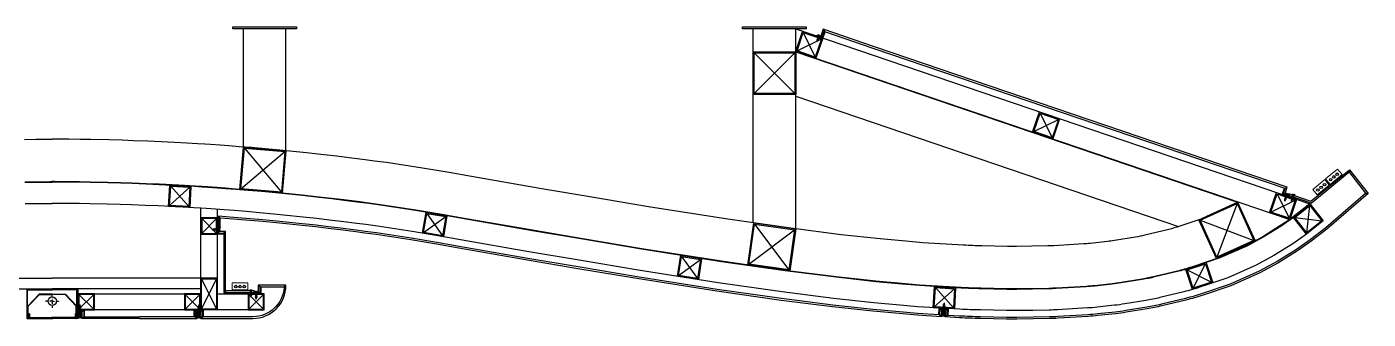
# Model space of a CAD drawing. Header units: millimetres. Extents: x -7838 to 78912, y -32093 to 42426.
# Drawn here: x 75754 to 78912, y 41738 to 42426 of the extents above; entities that cross this region are included whole.
import ezdxf

# ---------------------------------------------------------------- set-up
doc = ezdxf.new("R2010")
doc.units = ezdxf.units.MM
doc.linetypes.add('CENTER', pattern=[2, 1.25, -0.25, 0.25, -0.25])
doc.layers.add('A-GENM Lines', color=1, linetype='Continuous', lineweight=9)
doc.layers.add('AR-TEXT-DIM', color=7, linetype='Continuous')
doc.layers.add('CELING', color=2, linetype='Continuous')
pattern_1 = [(45, (-111127.0813, 62166.4633), (-1.122532015, 1.122532015), [])]

# ---------------------------------------------------------------- blocks, each defined once
blk = doc.blocks.new('55d5f2d')
at = {"color": 8, "ltscale": 0.1}
for p, q in [((31175.5, -66800.8), (31220.9, -66755.4)), ((31175.5, -66755.4), (31220.9, -66800.8))]:
    blk.add_line(p, q, dxfattribs=at)
at = {"layer": 'AR-TEXT-DIM', "color": 3}
for points in [[(31173.2, -66753.1), (31223.2, -66753.1), (31223.2, -66803.1), (31173.2, -66803.1)], [(31175.5, -66755.4), (31220.9, -66755.4), (31220.9, -66800.8), (31175.5, -66800.8)]]:
    blk.add_lwpolyline(points, close=True, dxfattribs=at)
blk = doc.blocks.new('5200')
at = {"color": 8, "ltscale": 0.1}
for p, q in [((32963.9, -74110.5), (33059.3, -74015.1)), ((32963.9, -74015.1), (33059.3, -74110.5))]:
    blk.add_line(p, q, dxfattribs=at)
at = {"color": 3, "ltscale": 0.1}
for points in [[(32961.6, -74012.8), (33061.6, -74012.8), (33061.6, -74112.8), (32961.6, -74112.8)], [(32963.9, -74015.1), (33059.3, -74015.1), (33059.3, -74110.5), (32963.9, -74110.5)]]:
    blk.add_lwpolyline(points, close=True, dxfattribs=at)
blk = doc.blocks.new('DFGDE')
at = {"color": 8, "ltscale": 0.1}
for p, q in [((134367.3, -128798.9, -0.2), (134402.1, -128764.1, -0.2)), ((134367.3, -128764.1, -0.2), (134402.1, -128798.9, -0.2))]:
    blk.add_line(p, q, dxfattribs=at)
at = {"layer": 'AR-TEXT-DIM', "color": 3, "elevation": -0.2}
for points in [[(134365.7, -128762.5), (134403.7, -128762.5), (134403.7, -128800.5), (134365.7, -128800.5)], [(134367.3, -128764.1), (134402.1, -128764.1), (134402.1, -128798.9), (134367.3, -128798.9)]]:
    blk.add_lwpolyline(points, close=True, dxfattribs=at)
blk = doc.blocks.new('RERE')
at = {"color": 8}
for p, q in [((30879.1, -75147.6), (30879.1, -75148.5)), ((30879.1, -75149.1), (30879.1, -75150.1)), ((30879.1, -75150.6), (30879.1, -75151.6)), ((30880.6, -75143.3), (30879.5, -75145.5)), ((30880.6, -75141.5), (30880.6, -75165)), ((30880.6, -75143.3), (30881.4, -75144.9)), ((30881.7, -75145.6), (30881.8, -75145.7)), ((30882.1, -75147.1), (30882.1, -75148.1)), ((30882.1, -75148.6), (30882.1, -75149.6)), ((30882.1, -75150.1), (30882.1, -75151.1)), ((30880.1, -75163.1), (30876.7, -75163.1)), ((30879.1, -75152.1), (30879.1, -75153.1)), ((30879.1, -75153.7), (30879.1, -75154.6)), ((30879.1, -75155.2), (30879.1, -75156.1)), ((30879.1, -75156.7), (30879.1, -75157.7)), ((30879.1, -75158.2), (30879.1, -75161)), ((30881.1, -75163.1), (30884.4, -75163.1)), ((30882.1, -75151.7), (30882.1, -75152.6)), ((30882.1, -75153.2), (30882.1, -75154.1)), ((30882.1, -75154.7), (30882.1, -75155.7)), ((30882.1, -75156.2), (30882.1, -75157.2)), ((30882.1, -75157.7), (30882.1, -75158.7)), ((30882.1, -75159.3), (30882.1, -75161)), ((30882.1, -75159.3), (30882.1, -75161))]:
    blk.add_line(p, q, dxfattribs=at)
for points in [[(30882.1, -75148.6, 0.088633), (30880.9, -75148.1, 0.019108), (30878.6, -75147.4, -0.172253), (30879.1, -75147, 0.045962), (30882.6, -75148.2, -0.175035)], [(30882.1, -75150.1, 0.088633), (30880.9, -75149.6, 0.019108), (30878.6, -75149, -0.172253), (30879.1, -75148.5, 0.045962), (30882.6, -75149.7, -0.175035)], [(30882.1, -75151.7, 0.088633), (30880.9, -75151.1, 0.019108), (30878.6, -75150.5, -0.172253), (30879.1, -75150.1, 0.045962), (30882.6, -75151.2, -0.175035)], [(30882.1, -75147.1, 0.088633), (30880.9, -75146.6, 0.02265), (30879, -75145.9, -0.172253), (30879.5, -75145.5, 0.051159), (30882.6, -75146.7, -0.175035)], [(30880.1, -75164.1, -0.112935), (30876.7, -75163.1, -0.049876), (30876.5, -75161), (30884.6, -75161, -0.049876), (30884.4, -75163.1, -0.112935), (30881.1, -75164.1), (30881.1, -75162.6), (30880.1, -75162.6)], [(30882.1, -75153.2, 0.088633), (30880.9, -75152.7, 0.019108), (30878.6, -75152, -0.172253), (30879.1, -75151.6, 0.045962), (30882.6, -75152.7, -0.175035)], [(30882.1, -75154.7, 0.088633), (30880.9, -75154.2, 0.019108), (30878.6, -75153.5, -0.172253), (30879.1, -75153.1, 0.045962), (30882.6, -75154.3, -0.175035)], [(30882.1, -75156.2, 0.088633), (30880.9, -75155.7, 0.019108), (30878.6, -75155.1, -0.172253), (30879.1, -75154.6, 0.045962), (30882.6, -75155.8, -0.175035)], [(30882.1, -75157.7, 0.088633), (30880.9, -75157.2, 0.019108), (30878.6, -75156.6, -0.172253), (30879.1, -75156.1, 0.045962), (30882.6, -75157.3, -0.175035)], [(30882.1, -75159.3, 0.088633), (30880.9, -75158.8, 0.019108), (30878.6, -75158.1, -0.172253), (30879.1, -75157.7, 0.045962), (30882.6, -75158.8, -0.175035)]]:
    blk.add_lwpolyline(points, format="xyb", close=True, dxfattribs=at)
for points in [[(30881.7, -75145.6, 0.118829), (30880.9, -75145.1, 0.008765), (30879.8, -75144.7, -0.172253)], [(30882.2, -75145.1, -0.175035), (30881.7, -75145.6, 0.118829)]]:
    blk.add_lwpolyline(points, format="xyb", dxfattribs=at)
for centre, radius, start, end in [((30874.6, -75180.9), 33.6, 76.2776, 83.3035), ((30874.6, -75182.4), 33.6, 76.2776, 83.3035), ((30874.6, -75183.9), 33.6, 76.2776, 83.3035), ((30875.4, -75173.2), 27.5, 74.8121, 82.581), ((30882.1, -75147), 3.04, 160.5824, 180), ((30879.8, -75152.6), 7.89, 71.8171, 89.3728), ((30879.1, -75147), 3.04, 9.6975, 26.5651), ((30874.6, -75185.4), 33.6, 76.2776, 83.3035), ((30874.6, -75187), 33.6, 76.2776, 83.3035), ((30874.6, -75188.5), 33.6, 76.2776, 83.3035), ((30874.6, -75190), 33.6, 76.2776, 83.3035), ((30874.6, -75191.5), 33.6, 76.2776, 83.3035)]:
    blk.add_arc(centre, radius, start, end, dxfattribs=at)
blk = doc.blocks.new('odofrite')
at = {"ltscale": 0.1}
h = blk.add_hatch(dxfattribs=at)
h.set_pattern_fill('ANSI37', color=8, scale=0.5)
h.set_pattern_definition([(45, (84.5444, -95.0627), (-1.122532015, 1.122532015), []), (135, (84.5444, -95.0627), (-1.122532015, -1.122532015), [])])
edge = h.paths.add_edge_path()
edge.add_arc((30585, -74711.8), 4.5, 0, 360)
at = {"color": 1, "ltscale": 0.1}
blk.add_circle((30585, -74711.8, -166.2), 4.5, dxfattribs=at)
blk = doc.blocks.new('odoforltr')
at = {"layer": 'AR-TEXT-DIM'}
h = blk.add_hatch(dxfattribs=at)
h.set_pattern_fill('ANSI31', color=8, scale=0.5)
h.set_pattern_definition(pattern_1)
h.paths.add_polyline_path([(30408.9, -66625.3), (30408.9, -66627.3), (30352.9, -66627.3), (30352.9, -66616.7), (30354.9, -66616.7), (30354.9, -66625.3)])
h = blk.add_hatch(dxfattribs=at)
h.set_pattern_fill('ANSI31', color=8, scale=0.5)
h.set_pattern_definition(pattern_1)
h.paths.add_polyline_path([(30408.9, -66625.3), (30408.9, -66627.3), (30464.9, -66627.3), (30464.9, -66616.7), (30462.9, -66616.7), (30462.9, -66625.3)])
at = {"color": 1, "ltscale": 0.1}
for p, q in [((30858.9, -66225.9, 2.1), (30858.9, -65946.3, 2.1)), ((30958.9, -66232.9, 2.1), (30958.9, -65946.3, 2.1)), ((32058.9, -66402.5, 2.1), (32058.9, -65946.3, 2.1)), ((32158.9, -66416.7, 2.1), (32158.9, -65946.3, 2.1)), ((32158.9, -65946.3, 2.1), (33369.3, -66357.9, 2.1)), ((32158.9, -65999.1, 2.1), (33172.6, -66343.8, 2.1)), ((32158.9, -65999.1, 2.1), (33321.8, -66394.5, 2.1)), ((32158.9, -66000.2, 2.1), (33199, -66353.9, 2.1)), ((32158.9, -66104.7, 2.1), (33060.3, -66411.3, 2.1)), ((33369.9, -66358.6, 2.1), (33400.8, -66397.9, 2.1)), ((30058.9, -66532.3, 2.1), (30408.9, -66532.3, 2.1)), ((30058.9, -66557.3, 2.1), (30408.9, -66557.3, 2.1)), ((30758.9, -66532.3, 2.1), (30408.9, -66532.3, 2.1)), ((30758.9, -66557.3, 2.1), (30408.9, -66557.3, 2.1))]:
    blk.add_line(p, q, dxfattribs=at)
at = {"color": 8, "ltscale": 0.1}
for p, q in [((30760.5, -66605.7, 2.1), (30795.3, -66533.9, 2.1)), ((30760.5, -66533.9, 2.1), (30795.3, -66605.7, 2.1))]:
    blk.add_line(p, q, dxfattribs=at)
at = {"color": 2, "ltscale": 0.1}
for p, q in [((32498.3, -66605.9, 2.1), (32497.6, -66618.2, 2.1)), ((32498.3, -66605.9, 2.1), (32502.3, -66606.1, 2.1)), ((32502.3, -66606.1, 2.1), (32501.3, -66623.1, 2.1)), ((32512.3, -66606.7, 2.1), (32511.2, -66623.7, 2.1)), ((32512.3, -66606.7, 2.1), (32516.3, -66607, 2.1)), ((32516.3, -66607, 2.1), (32515.5, -66619.2, 2.1))]:
    blk.add_line(p, q, dxfattribs=at)
at = {"color": 1, "ltscale": 0.1}
for points, elevation in [([(30833.9, -65941.3), (30983.9, -65941.3), (30983.9, -65946.3), (30833.9, -65946.3)], 2.1), ([(32033.9, -65941.3), (32183.9, -65941.3), (32183.9, -65946.3), (32033.9, -65946.3)], 2.1), ([(32208.9, -65961.2), (32222.2, -65965.7), (32226.4, -65953.4), (32227.3, -65953.7), (32222.8, -65967), (32208.6, -65962.1)], 2.1), ([(33338.5, -66345.3), (33305.4, -66334), (33309.5, -66321.7), (33308.6, -66321.4), (33304.1, -66334.7), (33338.2, -66346.3)], 2.1), ([(30798.9, -66390.8), (30798.9, -66427.8), (30811.9, -66427.8), (30811.9, -66428.8), (30797.9, -66428.8), (30797.9, -66390.8)], 2.1), ([(30869.9, -66567.3), (30898.9, -66567.3), (30898.9, -66554.3), (30899.9, -66554.3), (30899.9, -66568.3), (30869.9, -66568.3)], 2.1), ([(30507.9, -66569.3), (30719.9, -66569.3), (30719.9, -66607.3), (30507.9, -66607.3)], -166.2), ([(30796.9, -66569.3), (30869.9, -66569.3), (30869.9, -66607.3), (30796.9, -66607.3)], 2.1), ([(30469.9, -66609.3), (30483.9, -66609.3), (30483.9, -66622.3), (30484.9, -66622.3), (30484.9, -66608.3), (30469.9, -66608.3)], -166.2), ([(30757.9, -66609.3), (30743.9, -66609.3), (30743.9, -66622.3), (30742.9, -66622.3), (30742.9, -66608.3), (30757.9, -66608.3)], -166.2), ([(32511.3, -66605.7), (32497.3, -66604.8), (32496.6, -66617.8), (32495.6, -66617.8), (32496.4, -66603.8), (32511.4, -66604.7)], 2.1), ([(32503.3, -66605.2), (32517.3, -66606), (32516.5, -66619), (32517.5, -66619.1), (32518.4, -66605.1), (32503.4, -66604.2)], 2.1)]:
    blk.add_lwpolyline(points, close=True, dxfattribs=dict(at, elevation=elevation))
at = {"color": 2, "ltscale": 0.1}
for points, elevation in [([(32344.5, -65988.3), (32223.2, -65947.1), (32217.8, -65963.1), (32221.6, -65964.4), (32225.5, -65952.8), (32223.6, -65949), (32223.9, -65948.3), (32224.5, -65948.5), (32226.4, -65952.4), (32343.2, -65992.1)], 2.1), ([(32343.2, -65992.1), (33310.1, -66320.9), (33314, -66319), (33314.6, -66319.2), (33314.4, -66319.9), (33310.6, -66321.8), (33306.6, -66333.4), (33310.4, -66334.7), (33315.9, -66318.6), (32344.5, -65988.3)], 2.1), ([(33371.8, -66351.4), (33462.5, -66277.4), (33506.6, -66333.4)], 2.1), ([(33372.6, -66355.9), (33461.3, -66283.5)], 2.1), ([(33461.3, -66283.5), (33461.8, -66279.2), (33462.4, -66278.8), (33462.8, -66279.4), (33462.3, -66283.6)], 2.1), ([(33462.3, -66283.6), (33500.6, -66332.3)], 2.1), ([(33372.6, -66355.9), (33319.9, -66337.9), (33321.2, -66334.1), (33371.8, -66351.4)], 2.1), ([(33500.6, -66332.3), (33504.7, -66332.7), (33505.1, -66333.2), (33504.6, -66333.7), (33500.5, -66333.3)], 2.1), ([(32496.8, -66618.8), (32445.6, -66615.8), (32403, -66612), (32341, -66606.5), (32246.1, -66596.1), (32125.1, -66580.7), (31974.2, -66559.1), (31785.7, -66529.3), (31646.7, -66506.2), (31528, -66485.9), (31366.9, -66458.2), (31314.2, -66448.6), (31253.7, -66438.5), (31172, -66426.1), (31145.1, -66422.4), (31124, -66419.6), (31087.3, -66415), (31058.9, -66411.6), (31029.7, -66408.2), (30989.8, -66403.8), (30959.4, -66400.7), (30928.8, -66397.7), (30895.3, -66394.6), (30864.4, -66392), (30835.9, -66389.7), (30799.9, -66386.9)], 2.1), ([(30799.9, -66386.9), (30799.9, -66412.8), (30803.9, -66412.8), (30803.9, -66392)], 2.1), ([(30803.9, -66392), (30800.9, -66388.7), (30800.9, -66388), (30801.6, -66388), (30804.7, -66391.3)], 2), ([(32501.3, -66623.1), (32445.3, -66619.8), (32402.7, -66616), (32340.6, -66610.5), (32245.7, -66600.1), (32124.5, -66584.7), (31973.6, -66563), (31785, -66533.3), (31646.1, -66510.2), (31527.3, -66489.9), (31366.2, -66462.1), (31313.5, -66452.6), (31253.1, -66442.5), (31171.4, -66430), (31144.6, -66426.4), (31123.5, -66423.6), (31086.8, -66419), (31058.5, -66415.5), (31029.2, -66412.1), (30989.4, -66407.8), (30959.1, -66404.7), (30928.4, -66401.7), (30895, -66398.6), (30864, -66395.9), (30835.5, -66393.6), (30804.7, -66391.3)], 2.1), ([(30816.9, -66477.2), (30816.9, -66422.8), (30799.9, -66422.8), (30799.9, -66426.8), (30812.2, -66426.8), (30815.2, -66423.8), (30815.9, -66423.8), (30815.9, -66424.5), (30812.9, -66427.5), (30812.9, -66477.2)], 2.1), ([(30812.9, -66477.2), (30812.9, -66566.3), (30883.9, -66566.3), (30883.9, -66562.3), (30817.7, -66562.3), (30814.7, -66565.3), (30813.9, -66565.3), (30813.9, -66564.6), (30816.9, -66561.6), (30816.9, -66477.2)], 2.1), ([(30613.9, -66627.3), (30478.9, -66627.3), (30478.9, -66610.3), (30482.9, -66610.3), (30482.9, -66622.6), (30479.9, -66625.6), (30479.9, -66626.3), (30480.7, -66626.3), (30483.7, -66623.3), (30613.9, -66623.3)], -166.2), ([(30613.9, -66627.3), (30748.9, -66627.3), (30748.9, -66610.3), (30744.9, -66610.3), (30744.9, -66622.6), (30747.9, -66625.6), (30747.9, -66626.3), (30747.2, -66626.3), (30744.2, -66623.3), (30613.9, -66623.3)], -166.2), ([(32496.8, -66618.8), (32499.6, -66622), (32500.3, -66622), (32500.3, -66621.3), (32497.6, -66618.2)], 2.1), ([(32516.2, -66620), (32513, -66622.8), (32512.3, -66622.7), (32512.4, -66622), (32515.5, -66619.2)], 2.1)]:
    blk.add_lwpolyline(points, dxfattribs=dict(at, elevation=elevation))
at = {"color": 1, "ltscale": 0.1, "elevation": 2.1}
for points in [[(30343.2, -66206), (30369.8, -66205.7), (30390.7, -66205.6), (30403.6, -66205.5), (30408.9, -66205.5)], [(30344.6, -66306), (30370.7, -66305.7), (30391.2, -66305.6), (30403.8, -66305.5), (30408.9, -66305.5)], [(30344.6, -66307), (30370.7, -66306.7), (30391.2, -66306.6), (30403.8, -66306.5), (30408.9, -66306.5)], [(30345.2, -66357), (30371.2, -66356.7), (30391.5, -66356.6), (30403.9, -66356.5), (30408.9, -66356.5)], [(30796.9, -66370.7), (30796.9, -66532.3), (30758.9, -66532.3), (30758.9, -66368.1)]]:
    blk.add_lwpolyline(points, dxfattribs=at)
for points in [[(33108.1, -66395.1), (33063.1, -66410.3, -0.022426), (33037.2, -66417.8), (32980.5, -66431.5, -0.018694), (32958.5, -66436), (32909, -66444.1, -0.013433), (32893, -66446.3), (32851.9, -66450.7, -0.012445), (32837, -66452), (32766.5, -66456.1, -0.011445), (32752.8, -66456.6), (32714.8, -66457.5), (32678.9, -66457.9), (32657.5, -66457.8), (32597, -66456.5, -0.009337), (32554.1, -66455), (32458, -66449.2), (32417.8, -66445.6), (32357.5, -66440.3), (32265.8, -66430.2), (32147.5, -66415.2), (31999.1, -66393.9), (31812.4, -66364.5), (31674.5, -66341.5), (31556.2, -66321.3), (31395.9, -66293.7), (31342.8, -66284.1), (31280.1, -66273.6), (31195.8, -66260.8), (31167.3, -66256.9), (31145.4, -66254), (31107.8, -66249.2), (31078.6, -66245.7), (31048.4, -66242.2), (31007.5, -66237.7), (30976.1, -66234.5), (30944.5, -66231.4), (30910.1, -66228.3), (30878.2, -66225.5), (30848.9, -66223.2), (30824.4, -66221.3), (30803.9, -66219.8), (30781.1, -66218.3), (30768, -66217.4), (30750.9, -66216.3), (30725.5, -66214.8), (30696.9, -66213.3), (30665.3, -66211.7), (30633.7, -66210.4), (30600.3, -66209.1), (30573.2, -66208.2), (30542.1, -66207.3), (30500, -66206.4), (30474.7, -66206), (30448.1, -66205.7), (30427.2, -66205.6), (30414.3, -66205.5), (30408.9, -66205.5)], [(33369.3, -66357.9), (33321.8, -66394.5), (33258.6, -66435.4), (33220.2, -66456), (33157.2, -66484), (33095.2, -66505, -0.022426), (33060.7, -66515), (33004, -66528.7, -0.018694), (32974.7, -66534.7), (32925.1, -66542.8, -0.013433), (32903.8, -66545.7), (32862.7, -66550.2, -0.012445), (32842.9, -66551.8), (32772.4, -66556, -0.011078), (32754.7, -66556.6), (32716.5, -66557.5), (32679.2, -66557.9), (32656.1, -66557.8), (32595, -66556.4, -0.009335), (32548.4, -66554.8), (32450.6, -66549), (32408.9, -66545.3), (32347.6, -66539.8), (32254, -66529.6), (32134.1, -66514.3), (31984.2, -66492.8), (31796.4, -66463.2), (31657.9, -66440.1), (31539.3, -66419.9), (31378.6, -66392.2), (31325.6, -66382.6), (31264.3, -66372.4), (31181.6, -66359.8), (31154, -66356), (31132.6, -66353.2), (31095.5, -66348.5), (31066.8, -66345), (31037.2, -66341.6), (30996.9, -66337.2), (30966.1, -66334), (30935.1, -66331), (30901.3, -66327.9), (30869.9, -66325.2), (30841.1, -66322.9), (30817, -66321), (30796.9, -66319.6), (30774.4, -66318), (30761.6, -66317.2), (30744.9, -66316.2), (30719.8, -66314.7), (30691.8, -66313.2), (30660.7, -66311.6), (30629.6, -66310.3), (30596.8, -66309), (30570.2, -66308.2), (30539.7, -66307.3), (30498.2, -66306.4), (30473.3, -66306), (30447.2, -66305.7), (30426.7, -66305.6), (30414.1, -66305.5), (30408.9, -66305.5)], [(33330.7, -66389.6), (33301.6, -66409.9), (33259.1, -66436.2), (33220.6, -66456.9), (33157.5, -66485), (33095.5, -66506, -0.022426), (33060.9, -66516), (33004.2, -66529.7, -0.018694), (32974.8, -66535.6), (32925.3, -66543.8, -0.013433), (32903.9, -66546.7), (32862.8, -66551.1, -0.012445), (32842.9, -66552.8), (32772.4, -66557, -0.011075), (32754.7, -66557.6), (32716.5, -66558.5), (32679.2, -66558.9), (32656.1, -66558.8), (32595, -66557.4, -0.009335), (32548.3, -66555.8), (32450.5, -66549.9), (32408.9, -66546.3), (32347.5, -66540.8), (32253.9, -66530.5), (32133.9, -66515.3), (31984.1, -66493.8), (31796.2, -66464.2), (31657.7, -66441.1), (31539.2, -66420.9), (31378.4, -66393.2), (31325.5, -66383.6), (31264.1, -66373.3), (31181.4, -66360.8), (31153.9, -66357), (31132.5, -66354.2), (31095.4, -66349.5), (31066.7, -66346), (31037.1, -66342.6), (30996.8, -66338.2), (30966, -66335), (30935, -66332), (30901.2, -66328.9), (30869.8, -66326.2), (30841, -66323.9), (30816.9, -66322), (30796.9, -66320.6), (30774.4, -66319), (30761.5, -66318.2), (30744.8, -66317.2), (30719.8, -66315.7), (30691.7, -66314.2), (30660.7, -66312.6), (30629.5, -66311.3), (30596.8, -66310), (30570.2, -66309.2), (30539.6, -66308.3), (30498.2, -66307.4), (30473.3, -66307), (30447.2, -66306.7), (30426.7, -66306.6), (30414.1, -66306.5), (30408.9, -66306.5)], [(33361.5, -66428.9), (33329.2, -66451.6), (33284.2, -66479.5), (33242.6, -66501.8), (33175.8, -66531.6), (33111.5, -66553.3, -0.022426), (33072.7, -66564.6), (33015.9, -66578.3, -0.018694), (32982.9, -66585), (32933.4, -66593.1, -0.013433), (32909.4, -66596.4), (32868.3, -66600.9, -0.012445), (32845.9, -66602.7), (32775.4, -66606.9, -0.01094), (32755.6, -66607.6), (32717.4, -66608.5), (32679.4, -66608.9), (32655.4, -66608.8), (32594, -66607.4, -0.009335), (32545.5, -66605.7), (32446.8, -66599.8), (32404.4, -66596.1), (32342.6, -66590.6), (32248, -66580.2), (32127.2, -66564.9), (31976.6, -66543.2), (31788.2, -66513.6), (31649.4, -66490.4), (31530.7, -66470.2), (31369.7, -66442.4), (31316.9, -66432.9), (31256.2, -66422.7), (31174.3, -66410.2), (31147.2, -66406.6), (31126, -66403.8), (31089.3, -66399.1), (31060.8, -66395.7), (31031.5, -66392.3), (30991.5, -66387.9), (30961, -66384.8), (30930.3, -66381.8), (30896.8, -66378.7), (30865.7, -66376), (30837.1, -66373.7), (30813.3, -66371.9), (30793.4, -66370.5), (30771, -66368.9), (30758.3, -66368.1), (30741.8, -66367.1), (30716.9, -66365.6), (30689.1, -66364.1), (30658.4, -66362.6), (30627.5, -66361.2), (30595, -66360), (30568.7, -66359.1), (30538.4, -66358.3), (30497.2, -66357.4), (30472.6, -66357), (30446.7, -66356.7), (30426.4, -66356.6), (30414, -66356.5), (30408.9, -66356.5)]]:
    blk.add_lwpolyline(points, format="xyb", dxfattribs=at)
at = {"color": 2, "ltscale": 0.1, "elevation": 2.1}
for points in [[(33506.6, -66333.4), (33409.5, -66417), (33372.4, -66445.7), (33340.2, -66468.3), (33294.2, -66496.9), (33251.4, -66519.8), (33183, -66550.2), (33117.9, -66572.3, -0.022426), (33077.4, -66584), (33020.6, -66597.7, -0.018694), (32986.1, -66604.7), (32936.6, -66612.8, -0.013433), (32911.5, -66616.3), (32870.4, -66620.7, -0.012445), (32847.1, -66622.7), (32776.5, -66626.8, -0.010892), (32756, -66627.6), (32717.8, -66628.5), (32679.4, -66628.9), (32655.1, -66628.8), (32593.6, -66627.4, -0.009334), (32544.4, -66625.7), (32511.2, -66623.7)], [(33500.5, -66333.3), (33406.9, -66413.9), (33370.1, -66442.5), (33338, -66465), (33292.2, -66493.4), (33249.7, -66516.2), (33181.6, -66546.5), (33116.7, -66568.5, -0.022426), (33076.4, -66580.1), (33019.7, -66593.9, -0.018694), (32985.5, -66600.8), (32936, -66608.9, -0.013433), (32911.1, -66612.3), (32870, -66616.8, -0.012445), (32846.8, -66618.7), (32776.3, -66622.9, -0.010902), (32756, -66623.6), (32717.7, -66624.5), (32679.4, -66624.9), (32655.2, -66624.8), (32593.7, -66623.4, -0.009334), (32544.6, -66621.7), (32516.2, -66620)]]:
    blk.add_lwpolyline(points, format="xyb", dxfattribs=at)
at = {"color": 3, "ltscale": 0.1, "elevation": 2.1}
for points in [[(30408.9, -66558.3), (30348.9, -66558.3), (30348.9, -66627.3), (30350.9, -66627.3), (30350.9, -66560.3), (30408.9, -66560.3)], [(30408.9, -66558.3), (30468.9, -66558.3), (30468.9, -66627.3), (30466.9, -66627.3), (30466.9, -66560.3), (30408.9, -66560.3)]]:
    blk.add_lwpolyline(points, dxfattribs=at)
for points in [[(30758.9, -66532.3), (30796.9, -66532.3), (30796.9, -66607.3), (30758.9, -66607.3)], [(30760.5, -66533.9), (30795.3, -66533.9), (30795.3, -66605.7), (30760.5, -66605.7)]]:
    blk.add_lwpolyline(points, close=True, dxfattribs=at)
at = {"color": 2, "ltscale": 0.1, "elevation": -166.2}
blk.add_lwpolyline([(30898.7, -66553.3), (30954.2, -66553.3), (30957.2, -66550.3), (30957.9, -66550.3), (30957.9, -66551), (30954.8, -66554.2, -0.395063), (30880.9, -66623.3), (30763.7, -66623.3), (30760.7, -66626.3), (30759.9, -66626.3), (30759.9, -66625.6), (30762.9, -66622.6), (30762.9, -66610.3), (30758.9, -66610.3), (30758.9, -66627.3), (30880.9, -66627.3, 0.414214), (30958.9, -66549.3), (30958.9, -66549.3), (30893.9, -66549.3), (30893.9, -66566.3), (30897.9, -66566.3), (30897.9, -66554), (30894.9, -66551), (30894.9, -66550.3), (30895.7, -66550.3)], format="xyb", close=True, dxfattribs=at)
at = {"color": 8, "ltscale": 0.1, "elevation": -166.2}
blk.add_lwpolyline([(30749.9, -66609.3), (30763.9, -66609.3), (30763.9, -66622.3), (30764.9, -66622.3), (30764.9, -66608.3), (30749.9, -66608.3)], close=True, dxfattribs=at)
at = {"color": 8, "ltscale": 0.1}
for centre, start, end in [((33318.8, -66325.6, 2.1), 222.9324, 279.5052), ((33319.1, -66324.7, 2.1), 222.9324, 279.5052), ((33319.4, -66323.7, 2.1), 222.9324, 279.5052), ((30811.2, -66417.8, 2.1), 151.7228, 208.2956), ((30812.2, -66417.8, 2.1), 151.7228, 208.2956), ((30813.2, -66417.8, 2.1), 151.7228, 208.2956), ((30888.9, -66553, 2.1), 241.7228, 298.2956), ((30888.9, -66554, 2.1), 241.7228, 298.2956), ((30888.9, -66555, 2.1), 241.7228, 298.2956), ((30473.9, -66632.6, -166.2), 61.7044, 118.2772), ((30473.9, -66633.6, -166.2), 61.7044, 118.2772), ((30473.9, -66634.6, -166.2), 61.7044, 118.2772), ((30473.9, -66635.6, -166.2), 61.7044, 118.2772), ((30753.9, -66632.6, -166.2), 61.7228, 118.2956), ((30753.9, -66633.6, -166.2), 61.7228, 118.2956), ((30753.9, -66634.6, -166.2), 61.7228, 118.2956), ((30753.9, -66635.6, -166.2), 61.7228, 118.2956), ((32505.8, -66631.7, 2.1), 58.2978, 114.8707), ((32505.7, -66632.7, 2.1), 58.2978, 114.8707), ((32505.9, -66629.7, 2.1), 58.2978, 114.8707), ((32505.8, -66630.7, 2.1), 58.2978, 114.8707), ((32505.9, -66628.7, 2.1), 58.2978, 114.8707), ((30473.9, -66636.6, -166.2), 61.7044, 118.2772), ((30753.9, -66636.6, -166.2), 61.7228, 118.2956)]:
    blk.add_arc(centre, 10.6, start, end, dxfattribs=at)
at = {"layer": 'A-GENM Lines', "elevation": 2.1}
for points in [[(33445.2, -66288.9), (33416.7, -66312.2), (33405.9, -66299), (33434.5, -66275.8)], [(33415.1, -66313.5), (33386.6, -66336.7), (33375.9, -66323.6), (33404.4, -66300.3)], [(30869.2, -66560.3), (30832.4, -66560.3), (30832.4, -66543.3), (30869.2, -66543.3)]]:
    blk.add_lwpolyline(points, close=True, dxfattribs=at)
at = {"layer": 'AR-TEXT-DIM', "color": 8, "linetype": 'CENTER', "ltscale": 0.03}
for q in [(30392.2, -66586.5, -166.2), (30408.9, -66572, -166.2), (30408.9, -66572, -166.2), (30408.9, -66602.7, -166.2), (30408.9, -66602.7, -166.2), (30426, -66586.5, -166.2)]:
    blk.add_line((30408.9, -66586.5, -166.2), q, dxfattribs=at)
at = {"layer": 'AR-TEXT-DIM', "color": 8, "elevation": 2.1}
for points in [[(30408.9, -66570.3), (30378, -66570.3), (30351.4, -66598.2), (30351.4, -66627.3), (30352.4, -66627.3), (30352.4, -66598.6), (30378.4, -66571.3), (30408.9, -66571.3)], [(30408.9, -66570.3), (30439.9, -66570.3), (30466.4, -66598.2), (30466.4, -66627.3), (30465.4, -66627.3), (30465.4, -66598.6), (30439.5, -66571.3), (30408.9, -66571.3)]]:
    blk.add_lwpolyline(points, dxfattribs=at)
at = {"layer": 'AR-TEXT-DIM', "color": 2, "elevation": -166.2}
for points in [[(30354.9, -66616.7), (30354.9, -66625.3), (30408.9, -66625.3)], [(30408.9, -66625.3), (30407.9, -66625.3)], [(30408.9, -66625.3), (30407.9, -66625.3)], [(30462.9, -66616.7), (30462.9, -66625.3), (30408.9, -66625.3)], [(30408.9, -66625.3), (30409.9, -66625.3)], [(30408.9, -66625.3), (30409.9, -66625.3)]]:
    blk.add_lwpolyline(points, dxfattribs=at)
at = {"layer": 'AR-TEXT-DIM', "color": 2}
for points in [[(30354.9, -66616.7, -166.2), (30352.9, -66616.7, -54), (30352.9, -66627.3, -166.2), (30408.9, -66627.3, -166.2)], [(30462.9, -66616.7, -166.2), (30464.9, -66616.7, -54), (30464.9, -66627.3, -166.2), (30408.9, -66627.3, -166.2)], [(30408.9, -66627.3, -166.2), (30407.9, -66627.3, -166.2)], [(30408.9, -66627.3, -166.2), (30407.9, -66627.3, -166.2)], [(30408.9, -66627.3, -166.2), (30409.9, -66627.3, -166.2)], [(30408.9, -66627.3, -166.2), (30409.9, -66627.3, -166.2)]]:
    blk.add_polyline3d(points, dxfattribs=at)
at = {"layer": 'AR-TEXT-DIM', "color": 1}
blk.add_circle((30408.9, -66586.5, -166.2), 10, dxfattribs=at)
blk.add_circle((30408.9, -66586.5, -166.2), 10, dxfattribs=at)
blk.add_circle((30408.9, -66586.5, -166.2), 10, dxfattribs=at)
at = {"layer": 'CELING', "color": 2}
for centre in [(33403.6, -66312.6, 2.1), (33418.2, -66300.7, 2.1), (33425.9, -66294.4, 2.1), (33433.7, -66288.1, 2.1), (33388.1, -66325.2, 2.1), (33395.8, -66318.9, 2.1), (30840.8, -66552.3, 2.1), (30850.8, -66552.3, 2.1), (30860.8, -66552.3, 2.1)]:
    blk.add_circle(centre, 3, dxfattribs=at)
at = {"color": 8}
for name, p, rotation in [('55d5f2d', (24153.3, 7283.3, 2.1), 341.2188317813196), ('55d5f2d', (24710.9, 7093.7, 2.1), 341.2188317813196), ('5200', (4185.2, 10279.6, 2.1), 355.2157108260598), ('55d5f2d', (3228.3, 2051.7, 2.1), 356.8492572767801), ('55d5f2d', (25268.6, 6904, 2.1), 341.2188317813196), ('5200', (87010.9, -5784.5, 2.1), 294.3752731271342), ('55d5f2d', (-32445, -33203.6, 2.1), 38.19530751826889), ('55d5f2d', (11802.8, 4672.1, 2.1), 350.304427566345), ('5200', (9798.9, 11499.9, 2.1), 351.9417993311963), ('55d5f2d', (11489.8, 4314.3, 2.1), 351.0416086533332), ('55d5f2d', (-17515.4, -12957, 2.1), 18.33864876187493), ('55d5f2d', (5355.9, 1944.1, 2.1), 356.5750335538374)]:
    blk.add_blockref(name, p, dxfattribs=dict(at, rotation=rotation))
for p, xscale, yscale, zscale, rotation in [((-7862.4, -111875.5, 2.1), -0.7499999999999999, 0.7500000000000001, 0.7500000000000001, 161.2188317814342), ((37093.3, -127163.2, 2.1), 0.7500000000000001, 0.7500000000000001, 0.7500000000000001, 161.2188317814865), ((37109.1, -127163.3, 2.1), 0.7500000000000001, 0.7500000000000001, 0.7500000000000001, 161.2188317814865), ((-25571.8, -43257.4, 2.1), -0.7500000000000078, 0.7500000000000078, 0.75, 90), ((54036.9, -122933.1, 2.1), 0.75, 0.75, 0.75, 180), ((54049.4, -122938.1, 2.1), 0.75, 0.75, 0.75, 180), ((12755.9, -8951.7, 2.1), 0.75, 0.75, 0.75, 356.5750335538231)]:
    blk.add_blockref('RERE', p, dxfattribs=dict(at, xscale=xscale, yscale=yscale, zscale=zscale, rotation=rotation))
for name, p in [('5200', (-902.6, 8012.7, 2.1)), ('odofrite', (-111, 8094.8))]:
    blk.add_blockref(name, p, dxfattribs=at)
at = {"color": 8, "yscale": 0.75, "zscale": 0.75}
for p, xscale in [((53634.4, -10238.5, -166.2), -0.75), ((7593.5, -10238.5, -166.2), 0.75)]:
    blk.add_blockref('RERE', p, dxfattribs=dict(at, xscale=xscale))
at = {"color": 8, "xscale": -1}
blk.add_blockref('odofrite', (61338.9, 8094.8), dxfattribs=at)
at = {"color": 8, "xscale": -1, "rotation": 356.5750335538231}
blk.add_blockref('odofrite', (67500.6, 6138.1, 168.3), dxfattribs=at)
at = {"layer": 'AR-TEXT-DIM', "xscale": -1}
for p in [(165162.7, 62371.7, 2.3), (164873.7, 62193.2, -166), (165123.7, 62193.2, 2.3), (165273.7, 62193.2, 2.3)]:
    blk.add_blockref('DFGDE', p, dxfattribs=at)

msp = doc.modelspace()

# ---------------------------------------------------------------- block references
at = {"color": 8}
msp.add_blockref('odoforltr', (45405.144, 108366.921), dxfattribs=at)

doc.saveas('drawing.dxf')
